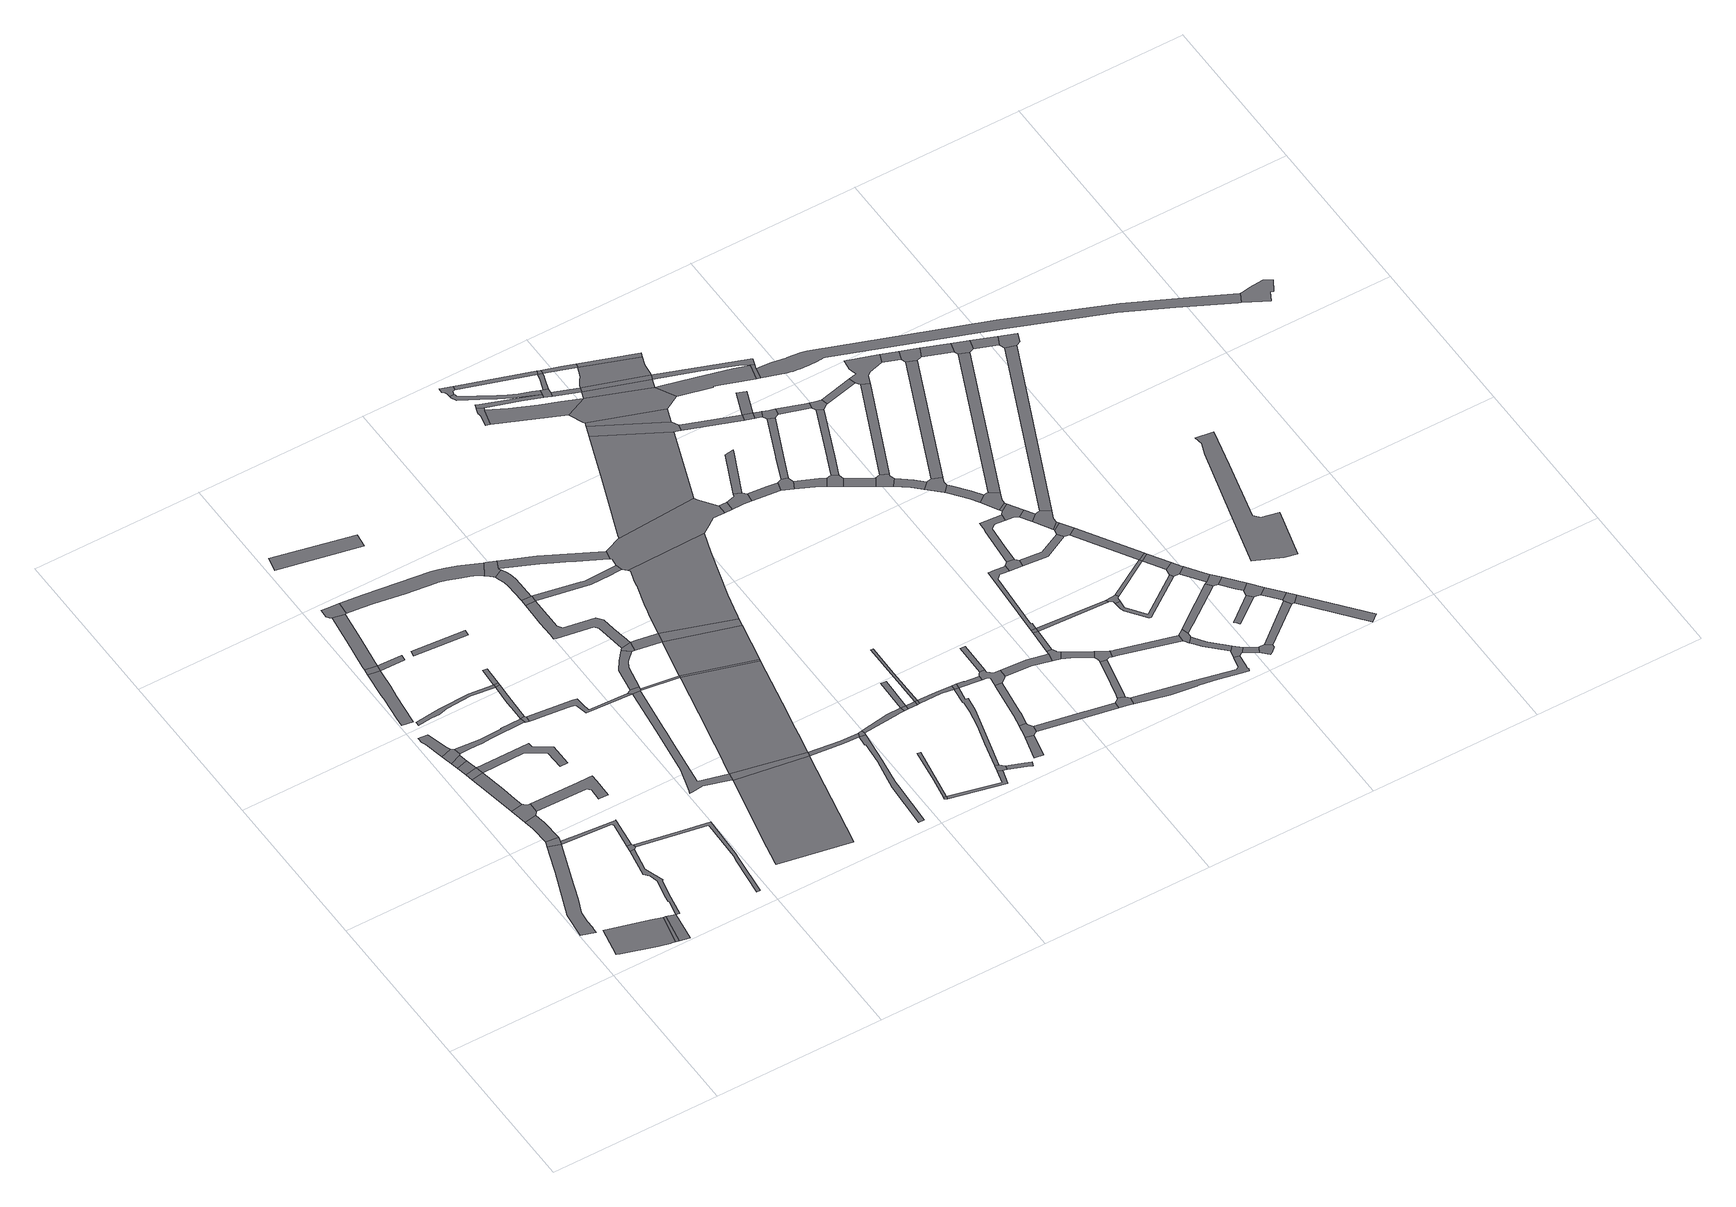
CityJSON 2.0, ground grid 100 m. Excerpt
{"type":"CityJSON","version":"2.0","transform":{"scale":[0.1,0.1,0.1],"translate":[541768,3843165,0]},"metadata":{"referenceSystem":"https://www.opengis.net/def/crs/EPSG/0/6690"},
"CityObjects":{
"road1":{"type":"Road","attributes":{"function":"3","RoadStructureAttribute.sectionType":"1"},"geometry":[{"type":"MultiSurface","lod":"1","boundaries":[[[0,1,2,3,4,5,6,7,8]]]}]},
"road2":{"type":"Road","attributes":{"RoadStructureAttribute.sectionType":"1"},"geometry":[{"type":"MultiSurface","lod":"1","boundaries":[[[9,10,11,12,13,14,15,16,17,18,19,20,21,22,23]]]}]},
"road3":{"type":"Road","geometry":[{"type":"MultiSurface","lod":"1","boundaries":[[[8,7,24,25]]]}]},
"road4":{"type":"Road","attributes":{"function":"3","RoadStructureAttribute.sectionType":"1"},"geometry":[{"type":"MultiSurface","lod":"1","boundaries":[[[26,25,24,27,28]]]}]},
"road5":{"type":"Road","geometry":[{"type":"MultiSurface","lod":"1","boundaries":[[[29,9,23,30,31,32,33]]]}]},
"road6":{"type":"Road","attributes":{"RoadStructureAttribute.sectionType":"1"},"geometry":[{"type":"MultiSurface","lod":"1","boundaries":[[[34,35,36,37,29,33]]]}]},
"road7":{"type":"Road","geometry":[{"type":"MultiSurface","lod":"1","boundaries":[[[38,39,40,41,42,36,35,43,44,45,46]]]}]},
"road8":{"type":"Road","attributes":{"RoadStructureAttribute.sectionType":"1"},"geometry":[{"type":"MultiSurface","lod":"1","boundaries":[[[47,48,49,50,51,52,53,42,41]]]}]},
"road9":{"type":"Road","geometry":[{"type":"MultiSurface","lod":"1","boundaries":[[[54,55,52,51]]]}]},
"road10":{"type":"Road","attributes":{"RoadStructureAttribute.sectionType":"1"},"geometry":[{"type":"MultiSurface","lod":"1","boundaries":[[[56,57,55,54]]]}]},
"road11":{"type":"Road","geometry":[{"type":"MultiSurface","lod":"1","boundaries":[[[58,59,57,56]]]}]},
"road12":{"type":"Road","geometry":[{"type":"MultiSurface","lod":"1","boundaries":[[[60,61,62,59,58,63,64]]]}]},
"road13":{"type":"Road","attributes":{"RoadStructureAttribute.sectionType":"1"},"geometry":[{"type":"MultiSurface","lod":"1","boundaries":[[[65,66,67,61,60,68,69]]]}]},
"road14":{"type":"Road","attributes":{"RoadStructureAttribute.sectionType":"1"},"geometry":[{"type":"MultiSurface","lod":"1","boundaries":[[[70,71,72,73,74,75,76,77,78,79,80,81,28,82]]]}]},
"road15":{"type":"Road","attributes":{"RoadStructureAttribute.sectionType":"1"},"geometry":[{"type":"MultiSurface","lod":"1","boundaries":[[[83,84,85,86,87,31,30,88,89,90,91,92]]]}]},
"road16":{"type":"Road","attributes":{"RoadStructureAttribute.sectionType":"1"},"geometry":[{"type":"MultiSurface","lod":"1","boundaries":[[[93,94,95,96,97,98,99,100,101,102,103]]]}]},
"road17":{"type":"Road","geometry":[{"type":"MultiSurface","lod":"1","boundaries":[[[91,75,74,104,105,92]]]}]},
"road18":{"type":"Road","attributes":{"RoadStructureAttribute.sectionType":"1"},"geometry":[{"type":"MultiSurface","lod":"1","boundaries":[[[106,107,108,109,110,111,112,113,114,46,45]]]}]},
"road19":{"type":"Road","geometry":[{"type":"MultiSurface","lod":"1","boundaries":[[[115,93,103,116]]]}]},
"road20":{"type":"Road","attributes":{"RoadStructureAttribute.sectionType":"1"},"geometry":[{"type":"MultiSurface","lod":"1","boundaries":[[[117,118,119,120,121,122,123,54,51]]]}]},
"road21":{"type":"Road","attributes":{"RoadStructureAttribute.sectionType":"1"},"geometry":[{"type":"MultiSurface","lod":"1","boundaries":[[[124,125,126,127,64,63,128,129,130,131,132,133]]]}]},
"road22":{"type":"Road","attributes":{"RoadStructureAttribute.sectionType":"1"},"geometry":[{"type":"MultiSurface","lod":"1","boundaries":[[[134,135,136,137,105,104,138,139,140,141,142,143]]]}]},
"road23":{"type":"Road","attributes":{"RoadStructureAttribute.sectionType":"1"},"geometry":[{"type":"MultiSurface","lod":"1","boundaries":[[[144,145,146,147,115,116,148,149]]]}]},
"road24":{"type":"Road","attributes":{"RoadStructureAttribute.sectionType":"1"},"geometry":[{"type":"MultiSurface","lod":"1","boundaries":[[[150,151,116,103]]]}]},
"road25":{"type":"Road","attributes":{"RoadStructureAttribute.sectionType":"1"},"geometry":[{"type":"MultiSurface","lod":"1","boundaries":[[[152,153,154,155,156,157,158,159,160,161,162]]]}]},
"road26":{"type":"Road","geometry":[{"type":"MultiSurface","lod":"1","boundaries":[[[163,164,165,166,167,144,149,168,169,170]]]}]},
"road27":{"type":"Road","geometry":[{"type":"MultiSurface","lod":"1","boundaries":[[[171,133,132,172,173,174,175]]]}]},
"road28":{"type":"Road","attributes":{"RoadStructureAttribute.sectionType":"1"},"geometry":[{"type":"MultiSurface","lod":"1","boundaries":[[[176,177,178,179,161,180,181,182,133,171]]]}]},
"road29":{"type":"Road","geometry":[{"type":"MultiSurface","lod":"1","boundaries":[[[162,161,179,183]]]}]},
"road30":{"type":"Road","geometry":[{"type":"MultiSurface","lod":"1","boundaries":[[[184,185,162,183]]]}]},
"road31":{"type":"Road","attributes":{"RoadStructureAttribute.sectionType":"1"},"geometry":[{"type":"MultiSurface","lod":"1","boundaries":[[[186,187,188,189]]]}]},
"road32":{"type":"Road","attributes":{"RoadStructureAttribute.sectionType":"1"},"geometry":[{"type":"MultiSurface","lod":"1","boundaries":[[[190,191,192,193]]]}]},
"road33":{"type":"Road","attributes":{"RoadStructureAttribute.sectionType":"1"},"geometry":[{"type":"MultiSurface","lod":"1","boundaries":[[[194,195,196,197,198,175,174,199,200,201,202,203,204,205,206]]]}]},
"road34":{"type":"Road","attributes":{"RoadStructureAttribute.sectionType":"1"},"geometry":[{"type":"MultiSurface","lod":"1","boundaries":[[[207,208,209,210,211,212,213,214,170,169,215,216,217,218,219,220,221,222,223,224,225,226]]]}]},
"road35":{"type":"Road","attributes":{"RoadStructureAttribute.sectionType":"1"},"geometry":[{"type":"MultiSurface","lod":"1","boundaries":[[[205,227,228,229,230,231,232,233,234,235,236,237,238,239,240,241,242,243]]]}]},
"road36":{"type":"Road","attributes":{"RoadStructureAttribute.sectionType":"1"},"geometry":[{"type":"MultiSurface","lod":"1","boundaries":[[[244,245,246,247,248,249,250,251]]]}]},
"road37":{"type":"Road","geometry":[{"type":"MultiSurface","lod":"1","boundaries":[[[252,253,206,205,243,254,255,256,257]]]}]},
"road38":{"type":"Road","geometry":[{"type":"MultiSurface","lod":"1","boundaries":[[[236,235,244,251,258]]]}]},
"road39":{"type":"Road","attributes":{"RoadStructureAttribute.sectionType":"1"},"geometry":[{"type":"MultiSurface","lod":"1","boundaries":[[[259,260,261,252,257,262,263,264]]]}]},
"road40":{"type":"Road","geometry":[{"type":"MultiSurface","lod":"1","boundaries":[[[265,266,267,268,269,270]]]}]},
"road41":{"type":"Road","attributes":{"RoadStructureAttribute.sectionType":"1"},"geometry":[{"type":"MultiSurface","lod":"1","boundaries":[[[256,255,271,272]]]}]},
"road42":{"type":"Road","attributes":{"RoadStructureAttribute.sectionType":"1"},"geometry":[{"type":"MultiSurface","lod":"1","boundaries":[[[273,274,275,276,277,278,279,280,266,265]]]}]},
"road43":{"type":"Road","geometry":[{"type":"MultiSurface","lod":"1","boundaries":[[[281,226,225,282,283,277,276,284,285]]]}]},
"road44":{"type":"Road","attributes":{"RoadStructureAttribute.sectionType":"1"},"geometry":[{"type":"MultiSurface","lod":"1","boundaries":[[[268,286,287,288,289,290,291,292,293,294,295,296,297,298,299,269]]]}]},
"road45":{"type":"Road","geometry":[{"type":"MultiSurface","lod":"1","boundaries":[[[293,292,259,264,300]]]}]},
"road46":{"type":"Road","attributes":{"RoadStructureAttribute.sectionType":"1"},"geometry":[{"type":"MultiSurface","lod":"1","boundaries":[[[271,301,302,303,304,305,306,307,236,258,308,309,310,311,312,313]]]}]},
"road47":{"type":"Road","attributes":{"RoadStructureAttribute.sectionType":"1"},"geometry":[{"type":"MultiSurface","lod":"1","boundaries":[[[314,315,293,300,316,317]]]}]},
"road48":{"type":"Road","attributes":{"RoadStructureAttribute.sectionType":"1"},"geometry":[{"type":"MultiSurface","lod":"1","boundaries":[[[318,319,320,321,322,270,269,323,324,325,326,327]]]}]},
"road49":{"type":"Road","attributes":{"RoadStructureAttribute.sectionType":"1"},"geometry":[{"type":"MultiSurface","lod":"1","boundaries":[[[328,258,251,329,330,331]]]}]},
"road50":{"type":"Road","attributes":{"RoadStructureAttribute.sectionType":"1"},"geometry":[{"type":"MultiSurface","lod":"1","boundaries":[[[330,332,333,334,335,336,337,338,339,340,341,342,343]]]}]},
"road51":{"type":"Road","geometry":[{"type":"MultiSurface","lod":"1","boundaries":[[[272,271,313,344]]]}]},
"road52":{"type":"Road","attributes":{"RoadStructureAttribute.sectionType":"1"},"geometry":[{"type":"MultiSurface","lod":"1","boundaries":[[[345,346,285,284,347,348,349,350,351,352,353,354]]]}]},
"road53":{"type":"Road","attributes":{"RoadStructureAttribute.sectionType":"1"},"geometry":[{"type":"MultiSurface","lod":"1","boundaries":[[[316,272,344,355]]]}]},
"road54":{"type":"Road","geometry":[{"type":"MultiSurface","lod":"1","boundaries":[[[356,357,358,359]]]}]},
"road55":{"type":"Road","geometry":[{"type":"MultiSurface","lod":"1","boundaries":[[[360,331,330,343,361]]]}]},
"road56":{"type":"Road","geometry":[{"type":"MultiSurface","lod":"1","boundaries":[[[317,316,355,362]]]}]},
"road57":{"type":"Road","attributes":{"RoadStructureAttribute.sectionType":"1"},"geometry":[{"type":"MultiSurface","lod":"1","boundaries":[[[363,364,365,366,367,368,356,359]]]}]},
"road58":{"type":"Road","attributes":{"RoadStructureAttribute.sectionType":"1"},"geometry":[{"type":"MultiSurface","lod":"1","boundaries":[[[369,370,359,358,371,372]]]}]},
"road59":{"type":"Road","attributes":{"RoadStructureAttribute.sectionType":"1"},"geometry":[{"type":"MultiSurface","lod":"1","boundaries":[[[373,360,361,374,375,376,377]]]}]},
"road60":{"type":"Road","geometry":[{"type":"MultiSurface","lod":"1","boundaries":[[[378,379,380,381,382,383,384,385,386,387,388,389,390,391,392,393,394,317,362]]]}]},
"road61":{"type":"Road","geometry":[{"type":"MultiSurface","lod":"1","boundaries":[[[377,376,395,396]]]}]},
"road62":{"type":"Road","geometry":[{"type":"MultiSurface","lod":"1","boundaries":[[[397,398,399,369,372,400,401,402]]]}]},
"road63":{"type":"Road","geometry":[{"type":"MultiSurface","lod":"1","boundaries":[[[403,404,405,406,377,396]]]}]},
"road64":{"type":"Road","attributes":{"RoadStructureAttribute.sectionType":"1"},"geometry":[{"type":"MultiSurface","lod":"1","boundaries":[[[407,396,395,408,409]]]}]},
"road65":{"type":"Road","geometry":[{"type":"MultiSurface","lod":"1","boundaries":[[[409,408,410,411]]]}]},
"road66":{"type":"Road","attributes":{"RoadStructureAttribute.sectionType":"1"},"geometry":[{"type":"MultiSurface","lod":"1","boundaries":[[[412,401,400,413,414,415]]]}]},
"road67":{"type":"Road","geometry":[{"type":"MultiSurface","lod":"1","boundaries":[[[416,417,418,419,420,354,353,421,327,326,383,382,422,423,424,425]]]}]},
"road68":{"type":"Road","geometry":[{"type":"MultiSurface","lod":"1","boundaries":[[[426,427,428,429,430,431,432,433,434]]]}]},
"road69":{"type":"Road","geometry":[{"type":"MultiSurface","lod":"1","boundaries":[[[435,436,437,438,439,440,441,442,443]]]}]},
"road70":{"type":"Road","attributes":{"RoadStructureAttribute.sectionType":"1"},"geometry":[{"type":"MultiSurface","lod":"1","boundaries":[[[444,445,446,447,409,411]]]}]},
"road71":{"type":"Road","attributes":{"RoadStructureAttribute.sectionType":"1"},"geometry":[{"type":"MultiSurface","lod":"1","boundaries":[[[448,449,450,451,452,453,397,402,454,455,456,457,458]]]}]},
"road72":{"type":"Road","attributes":{"RoadStructureAttribute.sectionType":"1"},"geometry":[{"type":"MultiSurface","lod":"1","boundaries":[[[459,411,410,460,448,461]]]}]},
"road73":{"type":"Road","attributes":{"RoadStructureAttribute.sectionType":"1"},"geometry":[{"type":"MultiSurface","lod":"1","boundaries":[[[462,463,464,465]]]}]},
"road74":{"type":"Road","attributes":{"RoadStructureAttribute.sectionType":"1"},"geometry":[{"type":"MultiSurface","lod":"1","boundaries":[[[466,467,468,469,470,471,440,439,472,473,474,475,476,477,478]]]}]},
"road75":{"type":"Road","geometry":[{"type":"MultiSurface","lod":"1","boundaries":[[[461,448,458,479]]]}]},
"road76":{"type":"Road","attributes":{"RoadStructureAttribute.sectionType":"1"},"geometry":[{"type":"MultiSurface","lod":"1","boundaries":[[[480,481,482,483,426,434,484,485,477]]]}]},
"road77":{"type":"Road","geometry":[{"type":"MultiSurface","lod":"1","boundaries":[[[486,487,488,462,465,489,490,491,492,493,494]]]}]},
"road78":{"type":"Road","attributes":{"function":"3","RoadStructureAttribute.sectionType":"1"},"geometry":[{"type":"MultiSurface","lod":"1","boundaries":[[[495,496,497,498,433,432,499,500,501]]]}]},
"road79":{"type":"Road","geometry":[{"type":"MultiSurface","lod":"1","boundaries":[[[502,503,504,505,506,418,417,507]]]}]},
"road80":{"type":"Road","attributes":{"RoadStructureAttribute.sectionType":"1"},"geometry":[{"type":"MultiSurface","lod":"1","boundaries":[[[443,442,508,509]]]}]},
"road81":{"type":"Road","attributes":{"RoadStructureAttribute.sectionType":"1"},"geometry":[{"type":"MultiSurface","lod":"1","boundaries":[[[510,511,479,458,512,513]]]}]},
"road82":{"type":"Road","attributes":{"RoadStructureAttribute.sectionType":"1"},"geometry":[{"type":"MultiSurface","lod":"1","boundaries":[[[514,515,516,517,486,494,518,519,520,521]]]}]},
"road83":{"type":"Road","geometry":[{"type":"MultiSurface","lod":"1","boundaries":[[[478,477,485,522,523,524,525,526,527]]]}]},
"road84":{"type":"Road","attributes":{"RoadStructureAttribute.sectionType":"1"},"geometry":[{"type":"MultiSurface","lod":"1","boundaries":[[[425,424,528,529]]]}]},
"road85":{"type":"Road","geometry":[{"type":"MultiSurface","lod":"1","boundaries":[[[530,531,532,513,512,533,534,535,514,521,536,537,538,539,540,541,542,543]]]}]},
"road86":{"type":"Road","geometry":[{"type":"MultiSurface","lod":"1","boundaries":[[[544,545,546,530,543]]]}]},
"road87":{"type":"Road","attributes":{"RoadStructureAttribute.sectionType":"1"},"geometry":[{"type":"MultiSurface","lod":"1","boundaries":[[[508,547,548,549,527,526,550,551,552]]]}]},
"road88":{"type":"Road","attributes":{"RoadStructureAttribute.sectionType":"1"},"geometry":[{"type":"MultiSurface","lod":"1","boundaries":[[[523,522,553,554]]]}]},
"road89":{"type":"Road","attributes":{"RoadStructureAttribute.sectionType":"1"},"geometry":[{"type":"MultiSurface","lod":"1","boundaries":[[[555,556,557,491,490,558,559,560,561]]]}]},
"road90":{"type":"Road","geometry":[{"type":"MultiSurface","lod":"1","boundaries":[[[562,563,529,528,564,565,566,567,568,569]]]}]},
"road91":{"type":"Road","geometry":[{"type":"MultiSurface","lod":"1","boundaries":[[[509,508,552,570]]]}]},
"road92":{"type":"Road","geometry":[{"type":"MultiSurface","lod":"1","boundaries":[[[571,502,507,572,573,574,575,576]]]}]},
"road93":{"type":"Road","attributes":{"RoadStructureAttribute.sectionType":"1"},"geometry":[{"type":"MultiSurface","lod":"1","boundaries":[[[577,571,576,578,579]]]}]},
"road94":{"type":"Road","attributes":{"RoadStructureAttribute.sectionType":"1"},"geometry":[{"type":"MultiSurface","lod":"1","boundaries":[[[580,570,552,581,582,583]]]}]},
"road95":{"type":"Road","attributes":{"RoadStructureAttribute.sectionType":"1"},"geometry":[{"type":"MultiSurface","lod":"1","boundaries":[[[584,539,538,585,586,587]]]}]},
"road96":{"type":"Road","geometry":[{"type":"MultiSurface","lod":"1","boundaries":[[[501,500,588,589,577,579,590,591,592,593]]]}]},
"road97":{"type":"Road","attributes":{"RoadStructureAttribute.sectionType":"1"},"geometry":[{"type":"MultiSurface","lod":"1","boundaries":[[[594,595,596,597,562,569]]]}]},
"road98":{"type":"Road","attributes":{"RoadStructureAttribute.sectionType":"1"},"geometry":[{"type":"MultiSurface","lod":"1","boundaries":[[[598,568,567,599,600]]]}]},
"road99":{"type":"Road","attributes":{"function":"3","RoadStructureAttribute.sectionType":"7"},"geometry":[{"type":"MultiSurface","lod":"1","boundaries":[[[553,601,501,593,602,603]]]}]},
"road100":{"type":"Road","geometry":[{"type":"MultiSurface","lod":"1","boundaries":[[[554,553,603,604]]]}]},
"road101":{"type":"Road","geometry":[{"type":"MultiSurface","lod":"1","boundaries":[[[605,606,561,560,607,608,609,610]]]}]},
"road102":{"type":"Road","geometry":[{"type":"MultiSurface","lod":"1","boundaries":[[[611,612,613,600,599,614,615,616,617]]]}]},
"road103":{"type":"Road","attributes":{"RoadStructureAttribute.sectionType":"7"},"geometry":[{"type":"MultiSurface","lod":"1","boundaries":[[[582,618,619,620,621,554,604,622,623,624,625,626]]]}]},
"road104":{"type":"Road","geometry":[{"type":"MultiSurface","lod":"1","boundaries":[[[627,628,587,586,629,630,631,632,633]]]}]},
"road105":{"type":"Road","attributes":{"RoadStructureAttribute.sectionType":"1"},"geometry":[{"type":"MultiSurface","lod":"1","boundaries":[[[634,627,633,635]]]}]},
"road106":{"type":"Road","geometry":[{"type":"MultiSurface","lod":"1","boundaries":[[[583,582,626,636]]]}]},
"road107":{"type":"Road","geometry":[{"type":"MultiSurface","lod":"1","boundaries":[[[637,634,635,638]]]}]},
"road108":{"type":"Road","attributes":{"RoadStructureAttribute.sectionType":"1"},"geometry":[{"type":"MultiSurface","lod":"1","boundaries":[[[639,640,641,605,610,642,643,644,645]]]}]},
"road109":{"type":"Road","attributes":{"RoadStructureAttribute.sectionType":"1"},"geometry":[{"type":"MultiSurface","lod":"1","boundaries":[[[646,647,574,573,648,649,650]]]}]},
"road110":{"type":"Road","attributes":{"RoadStructureAttribute.sectionType":"1"},"geometry":[{"type":"MultiSurface","lod":"1","boundaries":[[[651,652,653,630,629,654,655,656,657]]]}]},
"road111":{"type":"Road","attributes":{"RoadStructureAttribute.sectionType":"1"},"geometry":[{"type":"MultiSurface","lod":"1","boundaries":[[[658,615,614,659,660,661]]]}]},
"road112":{"type":"Road","attributes":{"RoadStructureAttribute.sectionType":"1"},"geometry":[{"type":"MultiSurface","lod":"1","boundaries":[[[662,663,664,611,617,665,666]]]}]},
"road113":{"type":"Road","geometry":[{"type":"MultiSurface","lod":"1","boundaries":[[[667,668,669,657,656,670,671,672,639,645,673,674,675]]]}]},
"road114":{"type":"Road","geometry":[{"type":"MultiSurface","lod":"1","boundaries":[[[676,677,661,660,678,679,680,681,682]]]}]},
"road115":{"type":"Road","attributes":{"RoadStructureAttribute.sectionType":"1"},"geometry":[{"type":"MultiSurface","lod":"1","boundaries":[[[683,684,685,686,687,637,638,688,689,690,691,692,693,694,695,696]]]}]},
"road116":{"type":"Road","geometry":[{"type":"MultiSurface","lod":"1","boundaries":[[[650,649,697,698,699]]]}]},
"road117":{"type":"Road","attributes":{"RoadStructureAttribute.sectionType":"1"},"geometry":[{"type":"MultiSurface","lod":"1","boundaries":[[[679,678,700,701]]]}]},
"road118":{"type":"Road","attributes":{"function":"3","RoadStructureAttribute.sectionType":"1"},"geometry":[{"type":"MultiSurface","lod":"1","boundaries":[[[702,703,704,705,593,592,706,707,708,709,710,711]]]}]},
"road119":{"type":"Road","attributes":{"RoadStructureAttribute.sectionType":"1"},"geometry":[{"type":"MultiSurface","lod":"1","boundaries":[[[712,699,698,713,714,715]]]}]},
"road120":{"type":"Road","attributes":{"RoadStructureAttribute.sectionType":"1"},"geometry":[{"type":"MultiSurface","lod":"1","boundaries":[[[638,635,716,717]]]}]},
"road121":{"type":"Road","geometry":[{"type":"MultiSurface","lod":"1","boundaries":[[[718,719,650,699]]]}]},
"road122":{"type":"Road","attributes":{"RoadStructureAttribute.sectionType":"1"},"geometry":[{"type":"MultiSurface","lod":"1","boundaries":[[[720,721,722,723,609,608,724,725,726,727,728,729,730,731,732,733,734]]]}]},
"road123":{"type":"Road","geometry":[{"type":"MultiSurface","lod":"1","boundaries":[[[735,715,714,736,662,666,737,738,739]]]}]},
"road124":{"type":"Road","attributes":{"RoadStructureAttribute.sectionType":"1"},"geometry":[{"type":"MultiSurface","lod":"1","boundaries":[[[740,741,742,604,603,743,744,745,746]]]}]},
"road125":{"type":"Road","geometry":[{"type":"MultiSurface","lod":"1","boundaries":[[[747,696,695,748,749,750,751]]]}]},
"road126":{"type":"Road","geometry":[{"type":"MultiSurface","lod":"1","boundaries":[[[752,701,700,753,754,755,756,757,758]]]}]},
"road127":{"type":"Road","attributes":{"RoadStructureAttribute.sectionType":"1"},"geometry":[{"type":"MultiSurface","lod":"1","boundaries":[[[759,760,761,675,674,762,763,764]]]}]},
"road128":{"type":"Road","attributes":{"RoadStructureAttribute.sectionType":"1"},"geometry":[{"type":"MultiSurface","lod":"1","boundaries":[[[765,766,767,676,682,768,769]]]}]},
"road129":{"type":"Road","attributes":{"RoadStructureAttribute.sectionType":"1"},"geometry":[{"type":"MultiSurface","lod":"1","boundaries":[[[770,756,755,771,772,773]]]}]},
"road130":{"type":"Road","attributes":{"RoadStructureAttribute.sectionType":"1"},"geometry":[{"type":"MultiSurface","lod":"1","boundaries":[[[774,739,738,775,776,777]]]}]},
"road131":{"type":"Road","attributes":{"RoadStructureAttribute.sectionType":"1"},"geometry":[{"type":"MultiSurface","lod":"1","boundaries":[[[778,779,780,781,782,747,751,783,784,785,786,787,788]]]}]},
"road132":{"type":"Road","geometry":[{"type":"MultiSurface","lod":"1","boundaries":[[[745,711,710,789,790,746]]]}]},
"road133":{"type":"Road","geometry":[{"type":"MultiSurface","lod":"1","boundaries":[[[791,773,772,792,793,794,795]]]}]},
"road134":{"type":"Road","geometry":[{"type":"MultiSurface","lod":"1","boundaries":[[[796,797,717,716,798,799,800,801,802]]]}]},
"road135":{"type":"Road","attributes":{"RoadStructureAttribute.sectionType":"1"},"geometry":[{"type":"MultiSurface","lod":"1","boundaries":[[[803,804,750,749,805,806]]]}]},
"road136":{"type":"Road","geometry":[{"type":"MultiSurface","lod":"1","boundaries":[[[807,777,776,765,769,808,809,810]]]}]},
"road137":{"type":"Road","geometry":[{"type":"MultiSurface","lod":"1","boundaries":[[[811,764,763,812,813,814,815]]]}]},
"road138":{"type":"Road","attributes":{"RoadStructureAttribute.sectionType":"1"},"geometry":[{"type":"MultiSurface","lod":"1","boundaries":[[[816,817,793,792,818,819,820,821]]]}]},
"road139":{"type":"Road","attributes":{"RoadStructureAttribute.sectionType":"1"},"geometry":[{"type":"MultiSurface","lod":"1","boundaries":[[[822,823,814,813,824,825,826,827]]]}]},
"road140":{"type":"Road","attributes":{"RoadStructureAttribute.sectionType":"1"},"geometry":[{"type":"MultiSurface","lod":"1","boundaries":[[[828,752,758,829]]]}]},
"road141":{"type":"Road","geometry":[{"type":"MultiSurface","lod":"1","boundaries":[[[821,820,830,831,832,833,834]]]}]},
"road142":{"type":"Road","attributes":{"RoadStructureAttribute.sectionType":"1"},"geometry":[{"type":"MultiSurface","lod":"1","boundaries":[[[831,830,835,836]]]}]},
"road143":{"type":"Road","geometry":[{"type":"MultiSurface","lod":"1","boundaries":[[[836,835,788,787,837,838,839]]]}]},
"road144":{"type":"Road","attributes":{"RoadStructureAttribute.sectionType":"1"},"geometry":[{"type":"MultiSurface","lod":"1","boundaries":[[[840,841,842,800,799,843,844,845,846,847]]]}]},
"road145":{"type":"Road","geometry":[{"type":"MultiSurface","lod":"1","boundaries":[[[827,826,734,733,848,849,850,851]]]}]},
"road146":{"type":"Road","attributes":{"RoadStructureAttribute.sectionType":"1"},"geometry":[{"type":"MultiSurface","lod":"1","boundaries":[[[839,838,852,853]]]}]},
"road147":{"type":"Road","attributes":{"RoadStructureAttribute.sectionType":"1"},"geometry":[{"type":"MultiSurface","lod":"1","boundaries":[[[854,796,802,855]]]}]},
"road148":{"type":"Road","attributes":{"RoadStructureAttribute.sectionType":"1"},"geometry":[{"type":"MultiSurface","lod":"1","boundaries":[[[856,810,809,857]]]}]},
"road149":{"type":"Road","geometry":[{"type":"MultiSurface","lod":"1","boundaries":[[[858,853,852,859,860,861,862]]]}]},
"road150":{"type":"Road","attributes":{"RoadStructureAttribute.sectionType":"1"},"geometry":[{"type":"MultiSurface","lod":"1","boundaries":[[[860,859,863,864]]]}]},
"road151":{"type":"Road","attributes":{"RoadStructureAttribute.sectionType":"1"},"geometry":[{"type":"MultiSurface","lod":"1","boundaries":[[[851,850,865,866]]]}]},
"road152":{"type":"Road","geometry":[{"type":"MultiSurface","lod":"1","boundaries":[[[867,864,863,803,806,868,869]]]}]},
"road153":{"type":"Road","attributes":{"RoadStructureAttribute.sectionType":"1"},"geometry":[{"type":"MultiSurface","lod":"1","boundaries":[[[870,871,811,815,872,873,874,875]]]}]},
"road154":{"type":"Road","geometry":[{"type":"MultiSurface","lod":"1","boundaries":[[[876,866,865,877,878,879,880,881]]]}]},
"road155":{"type":"Road","attributes":{"RoadStructureAttribute.sectionType":"1"},"geometry":[{"type":"MultiSurface","lod":"1","boundaries":[[[869,868,882,854,883]]]}]},
"road156":{"type":"Road","attributes":{"RoadStructureAttribute.sectionType":"1"},"geometry":[{"type":"MultiSurface","lod":"1","boundaries":[[[884,791,795,885]]]}]},
"road157":{"type":"Road","geometry":[{"type":"MultiSurface","lod":"1","boundaries":[[[883,854,855,886]]]}]},
"road158":{"type":"Road","attributes":{"RoadStructureAttribute.sectionType":"1"},"geometry":[{"type":"MultiSurface","lod":"1","boundaries":[[[886,855,887,888,889]]]}]},
"road159":{"type":"Road","geometry":[{"type":"MultiSurface","lod":"1","boundaries":[[[890,889,888,840,847,891,892]]]}]},
"road160":{"type":"Road","geometry":[{"type":"MultiSurface","lod":"1","boundaries":[[[893,894,895,896,897,898,856,857,828,829,899,900,901,902]]]}]},
"road161":{"type":"Road","geometry":[{"type":"MultiSurface","lod":"1","boundaries":[[[903,904,905,906,907,908,909]]]}]},
"road162":{"type":"Road","attributes":{"RoadStructureAttribute.sectionType":"1"},"geometry":[{"type":"MultiSurface","lod":"1","boundaries":[[[910,892,891,911,912]]]}]},
"road163":{"type":"Road","attributes":{"RoadStructureAttribute.sectionType":"1"},"geometry":[{"type":"MultiSurface","lod":"1","boundaries":[[[913,881,880,914]]]}]},
"road164":{"type":"Road","geometry":[{"type":"MultiSurface","lod":"1","boundaries":[[[912,911,870,875,915,916]]]}]},
"road165":{"type":"Road","attributes":{"RoadStructureAttribute.sectionType":"1"},"geometry":[{"type":"MultiSurface","lod":"1","boundaries":[[[917,834,833,918]]]}]},
"road166":{"type":"Road","attributes":{"RoadStructureAttribute.sectionType":"1"},"geometry":[{"type":"MultiSurface","lod":"1","boundaries":[[[916,915,919,920,921]]]}]},
"road167":{"type":"Road","attributes":{"RoadStructureAttribute.sectionType":"1"},"geometry":[{"type":"MultiSurface","lod":"1","boundaries":[[[902,901,922,923]]]}]},
"road168":{"type":"Road","geometry":[{"type":"MultiSurface","lod":"1","boundaries":[[[921,920,924,903,909,925,926,927]]]}]},
"road169":{"type":"Road","attributes":{"RoadStructureAttribute.sectionType":"1"},"geometry":[{"type":"MultiSurface","lod":"1","boundaries":[[[927,926,928,929,930]]]}]},
"road170":{"type":"Road","geometry":[{"type":"MultiSurface","lod":"1","boundaries":[[[930,929,913,914,931,932]]]}]},
"road171":{"type":"Road","geometry":[{"type":"MultiSurface","lod":"1","boundaries":[[[923,922,884,885,933,934]]]}]},
"road172":{"type":"Road","attributes":{"RoadStructureAttribute.sectionType":"1"},"geometry":[{"type":"MultiSurface","lod":"1","boundaries":[[[935,858,862,936]]]}]},
"road173":{"type":"Road","attributes":{"RoadStructureAttribute.sectionType":"1"},"geometry":[{"type":"MultiSurface","lod":"1","boundaries":[[[932,931,937,938,939]]]}]},
"road174":{"type":"Road","attributes":{"RoadStructureAttribute.sectionType":"1"},"geometry":[{"type":"MultiSurface","lod":"1","boundaries":[[[934,933,940,941]]]}]},
"road175":{"type":"Road","geometry":[{"type":"MultiSurface","lod":"1","boundaries":[[[942,941,940,917,918,943,944]]]}]},
"road176":{"type":"Road","attributes":{"RoadStructureAttribute.sectionType":"1"},"geometry":[{"type":"MultiSurface","lod":"1","boundaries":[[[944,943,945,946]]]}]},
"road177":{"type":"Road","geometry":[{"type":"MultiSurface","lod":"1","boundaries":[[[947,948,949,950,951,952,953,954,955,956,957,958,959]]]}]},
"road178":{"type":"Road","attributes":{"function":"3","RoadStructureAttribute.sectionType":"1"},"geometry":[{"type":"MultiSurface","lod":"1","boundaries":[[[960,961,962,963,964,965,966,967,968,969,970,971,972,973,790,789,974,975,976,977,978,979,980,981,982,983,984,985,986,987,988,989,990,991,992,993,994]]]}]},
"road179":{"type":"Road","geometry":[{"type":"MultiSurface","lod":"1","boundaries":[[[946,945,935,936,995,996,997,998,999]]]}]},
"road180":{"type":"Road","geometry":[{"type":"MultiSurface","lod":"1","boundaries":[[[1000,1001,1002,994,993,1003,1004,1005,1006,1007]]]}]}
},
"vertices":[
[368,227,0],[125,294,0],[92,116,0],[111,110,0],[303,49,0],[370,34,0],[385,30,0],[394,28,0],[435,208,0],
[193,943,0],[146,805,0],[135,775,0],[25,483,0],[7,336,0],[6,329,0],[87,304,0],[87,327,0],[88,341,0],[88,391,0],[97,462,0],[130,547,0],[161,632,0],[180,687,0],[263,920,0],
[416,23,0],[449,204,0],
[491,193,0],[475,11,0],[500,191,0],
[204,977,0],[266,920,0],[271,940,0],[274,949,0],[280,969,0],
[273,1097,0],[261,1162,0],[188,1149,0],[199,1088,0],
[267,1244,0],[253,1255,0],[246,1260,0],[242,1263,0],[170,1250,0],[263,1165,0],[271,1175,0],[279,1185,0],[280,1244,0],
[242,1266,0],[231,1321,0],[217,1403,0],[195,1524,0],[188,1558,0],[117,1545,0],[135,1442,0],
[179,1605,0],[109,1593,0],
[164,1676,0],[98,1655,0],
[154,1726,0],[88,1698,0],
[137,1785,0],[73,1765,0],[79,1737,0],[160,1736,0],[153,1778,0],
[35,1940,0],[37,1909,0],[47,1883,0],[127,1810,0],[92,1935,0],
[547,332,0],[568,430,0],[575,429,0],[536,544,0],[562,690,0],[537,687,0],[508,518,0],[532,488,0],[545,441,0],[523,331,0],[515,287,0],[520,286,0],[522,186,0],
[592,908,0],[592,913,0],[590,913,0],[361,932,0],[330,936,0],[361,913,0],[558,897,0],[565,886,0],[543,730,0],[568,727,0],
[55,2456,0],[38,2307,0],[36,2282,0],[35,2273,0],[18,2117,0],[12,2062,0],[78,2052,0],[100,2253,0],[110,2324,0],[123,2433,0],[125,2445,0],
[577,699,0],[575,717,0],
[583,1178,0],[599,1158,0],[598,1086,0],[625,1085,0],[653,1085,0],[655,1196,0],[655,1239,0],[632,1240,0],[570,1241,0],
[59,2494,0],[130,2482,0],
[445,1563,0],[548,1494,0],[549,1384,0],[597,1384,0],[595,1519,0],[500,1581,0],[500,1606,0],
[434,1774,0],[433,1768,0],[353,1767,0],[304,1764,0],[215,1736,0],[261,1736,0],[297,1736,0],[353,1739,0],[562,1746,0],[556,1776,0],
[984,336,0],[991,391,0],[999,641,0],[825,672,0],[973,627,0],[978,619,0],[970,376,0],[964,336,0],[937,102,0],[957,99,0],
[111,2890,0],[95,2758,0],[90,2713,0],[62,2523,0],[159,2689,0],[182,2874,0],
[272,2441,0],[275,2478,0],
[425,2066,0],[243,2057,0],[217,2056,0],[89,2041,0],[88,2016,0],[164,2024,0],[221,2025,0],[275,2040,0],[424,2048,0],[565,2031,0],[566,2049,0],
[126,2963,0],[93,2965,0],[91,2913,0],[103,2898,0],[107,2894,0],[186,2876,0],[189,2878,0],[197,2957,0],
[581,1780,0],[563,1741,0],[574,1739,0],[584,1737,0],[589,1771,0],
[583,1821,0],[586,1911,0],[588,1949,0],[592,2033,0],[565,2025,0],[557,1906,0],[558,1841,0],
[592,2048,0],
[596,2161,0],[572,2164,0],
[327,2442,0],[641,2417,0],[646,2452,0],[330,2474,0],
[521,3228,0],[531,3313,0],[57,3417,0],[39,3329,0],
[886,1642,0],[881,1688,0],[877,1727,0],[876,1737,0],[856,1740,0],[611,1733,0],[656,1728,0],[805,1711,0],[842,1707,0],[848,1702,0],[864,1631,0],[1138,1613,0],[1118,1629,0],
[870,2846,0],[851,2855,0],[798,2873,0],[759,2883,0],[718,2892,0],[627,2905,0],[341,2943,0],[291,2948,0],[285,2867,0],[342,2861,0],[521,2833,0],[698,2811,0],[704,2810,0],[751,2799,0],[828,2772,0],[868,2757,0],[906,2740,0],[918,2732,0],[933,2722,0],[980,2800,0],
[1137,1606,0],[1102,1337,0],[1063,1032,0],[1020,884,0],[1014,866,0],[1032,868,0],[1099,875,0],[1249,829,0],[1251,828,0],[1260,874,0],[1091,919,0],[1107,1045,0],[1131,1232,0],[1140,1290,0],[1145,1337,0],[1168,1508,0],[1183,1611,0],
[1251,825,0],[1149,338,0],[1127,220,0],[1124,208,0],[1547,128,0],[1590,342,0],[1676,761,0],[1677,761,0],
[1142,1645,0],[1134,1639,0],[1185,1611,0],[1186,1611,0],[1189,1624,0],[1192,1637,0],
[1681,784,0],
[1251,1903,0],[1202,1845,0],[1165,1792,0],[1220,1783,0],[1240,1818,0],[1292,1869,0],
[1060,2472,0],[1003,2471,0],[1003,2458,0],[1004,2433,0],[1062,2433,0],[1065,2472,0],
[1407,1582,0],[1408,1593,0],
[1057,2616,0],[1051,2656,0],[1044,2679,0],[1028,2708,0],[976,2680,0],[986,2655,0],[994,2628,0],[1000,2596,0],
[988,2797,0],[956,2703,0],[962,2696,0],[1019,2724,0],[1041,2775,0],
[1000,2286,0],[999,2192,0],[999,2156,0],[1014,2153,0],[1219,2115,0],[1235,2093,0],[1261,1916,0],[1319,1926,0],[1315,1953,0],[1298,2055,0],[1287,2131,0],[1261,2166,0],[1081,2197,0],[1061,2226,0],
[1309,1866,0],
[1404,1568,0],[1353,1319,0],[1350,1304,0],[1305,1089,0],[1279,965,0],[1279,962,0],[1264,891,0],[1683,792,0],[1701,881,0],[1702,887,0],[1717,961,0],[1740,1073,0],[1818,1458,0],
[1423,1909,0],[1360,1920,0],[1461,1840,0],[1474,1901,0],
[1533,2420,0],[1483,2418,0],[1354,2414,0],[1330,2419,0],[1150,2455,0],[1365,2375,0],[1484,2378,0],[1524,2379,0],[1556,2380,0],[1547,2420,0],
[1869,764,0],[1871,740,0],[1964,735,0],[1972,761,0],
[1958,674,0],[1964,675,0],[1952,541,0],[1929,407,0],[1917,345,0],[1902,65,0],[1936,66,0],[1953,346,0],[1955,378,0],[1974,515,0],[1977,534,0],[2000,731,0],
[1820,1469,0],
[1237,2692,0],[1105,2748,0],[1027,2721,0],[1218,2639,0],[1283,2607,0],[1340,2578,0],[1388,2554,0],[1417,2540,0],[1542,2475,0],[1556,2530,0],
[1871,1717,0],
[2104,144,0],[2103,135,0],[2116,124,0],[2119,143,0],
[1998,765,0],[2002,743,0],
[1881,1765,0],
[2118,143,0],[2173,473,0],[2164,475,0],[2155,478,0],[2155,477,0],[2127,275,0],
[2437,155,0],[2416,72,0],[2435,51,0],[2463,143,0],
[2169,792,0],[2221,762,0],[2221,765,0],[2256,765,0],[2252,792,0],
[1887,1793,0],[1889,1799,0],[1922,1939,0],[2008,2239,0],[2050,2367,0],[1580,2355,0],[1586,2348,0],[1588,2346,0],[1572,2289,0],[1561,2249,0],[1561,2247,0],[1525,2114,0],[1522,2104,0],[1516,2078,0],[1513,2069,0],[1511,2060,0],[1507,2042,0],
[2282,765,0],[2282,792,0],
[2447,194,0],[2441,170,0],[2440,164,0],[2485,135,0],[2492,162,0],[2467,187,0],
[2288,989,0],[2273,991,0],[2258,994,0],[2258,992,0],
[2329,792,0],[2337,766,0],[2337,792,0],
[2352,766,0],[2352,791,0],
[2587,126,0],[2585,97,0],[2613,86,0],[2623,112,0],
[2146,2584,0],[2133,2602,0],[1660,2572,0],[1658,2571,0],[1571,2536,0],[1553,2469,0],[2097,2400,0],[2146,2434,0],[2216,2433,0],[2216,2488,0],
[1524,3733,0],[1514,3704,0],[1511,3695,0],[1513,3685,0],[1515,3679,0],[1501,3608,0],[1525,3599,0],[1553,3701,0],[1559,3715,0],
[1436,3950,0],[1434,3925,0],[1446,3912,0],[1451,3900,0],[1452,3877,0],[1479,3880,0],[1486,3900,0],[1499,3903,0],[1506,3928,0],
[2352,1017,0],[2353,1217,0],[2346,1217,0],[2339,1217,0],
[2555,756,0],[2543,653,0],[2549,652,0],[2542,583,0],[2520,479,0],[2486,351,0],[2510,351,0],[2570,576,0],[2582,664,0],[2567,666,0],[2581,752,0],
[2485,787,0],[2483,766,0],[2557,783,0],
[2685,275,0],[2649,130,0],[2700,119,0],[2730,263,0],
[1831,3679,0],[1763,3703,0],[1711,3727,0],[1663,3754,0],[1484,3860,0],[1482,3873,0],[1454,3865,0],[1470,3835,0],[1573,3779,0],[1651,3734,0],[1726,3695,0],[1864,3636,0],[1871,3665,0],
[2583,781,0],
[1721,3690,0],[1539,3755,0],[1532,3757,0],[1528,3746,0],[1748,3653,0],[1858,3612,0],
[2702,360,0],[2701,353,0],[2692,301,0],[2755,279,0],[2756,280,0],[2759,318,0],[2742,348,0],[2742,352,0],[2742,354,0],
[1920,3540,0],[1813,3582,0],[1666,3646,0],[1554,3701,0],[1884,3450,0],[1902,3442,0],[2030,3497,0],
[1911,3259,0],[1845,3077,0],[1816,2998,0],[1765,2858,0],[1664,2584,0],[2297,3052,0],
[1920,3767,0],[1927,3789,0],
[2626,774,0],[2626,778,0],[2711,734,0],[2712,762,0],
[2749,666,0],[2748,663,0],[2718,438,0],[2709,395,0],[2756,432,0],[2759,449,0],[2787,658,0],[2787,661,0],
[1899,3596,0],[1907,3624,0],[1907,3629,0],[1908,3635,0],[1911,3652,0],[1886,3659,0],
[2261,2432,0],[2262,2488,0],
[2730,788,0],[2720,773,0],[2715,766,0],[2744,729,0],[2756,720,0],[2752,690,0],[2806,677,0],[2820,688,0],[2824,691,0],[2826,742,0],[2789,744,0],[2787,746,0],[2760,772,0],[2760,787,0],
[2765,979,0],[2750,980,0],[2735,980,0],
[1913,3742,0],[1911,3729,0],[1910,3728,0],[1933,3720,0],[1938,3732,0],[1945,3757,0],
[2046,3541,0],[2052,3568,0],
[3042,264,0],[3041,264,0],[2761,317,0],[2758,279,0],[3035,225,0],[3202,192,0],[3207,233,0],
[2324,2519,0],[2318,2504,0],[2320,2432,0],[2345,2431,0],[2355,2431,0],[2378,2429,0],[2384,2483,0],[2365,2502,0],
[1948,3782,0],
[1935,3324,0],[2318,3044,0],[2335,3038,0],[2342,3079,0],[2332,3097,0],[2321,3117,0],
[1943,3347,0],[2324,3126,0],[2354,3205,0],
[2050,3748,0],[2043,3723,0],[2119,3699,0],[2126,3721,0],
[2980,731,0],[2977,681,0],[3088,655,0],[3099,704,0],
[1905,3436,0],[1939,3357,0],[2371,3215,0],[2421,3242,0],[2443,3253,0],[2379,3366,0],
[2482,2768,0],[2487,2780,0],[2461,2778,0],[2435,2775,0],
[2501,2472,0],[2544,2412,0],[2559,2463,0],
[2034,3508,0],[2390,3398,0],[2399,3423,0],
[2411,3449,0],
[3234,256,0],[3232,247,0],[3259,181,0],[3283,175,0],[3290,222,0],[3272,241,0],
[2587,2476,0],[2587,2474,0],[2584,2473,0],[2609,2382,0],[2632,2431,0],[2624,2461,0],[2623,2462,0],
[2096,3636,0],[2077,3611,0],[2066,3595,0],[2064,3592,0],[2412,3455,0],[2413,3465,0],[2414,3469,0],[2421,3528,0],[2440,3582,0],
[3101,726,0],[3099,705,0],[3133,644,0],[3158,684,0],[3144,693,0],[3140,703,0],[3130,724,0],
[3110,872,0],[3138,869,0],
[2449,3607,0],
[3111,894,0],[3139,892,0],
[3292,515,0],[3258,359,0],[3239,276,0],[3273,245,0],[3275,253,0],[3298,359,0],[3330,508,0],
[2457,3037,0],[2349,3076,0],[2629,2932,0],[2647,2926,0],[2660,2964,0],
[3212,651,0],[3207,654,0],[3201,657,0],[3180,622,0],[3192,616,0],[3284,559,0],[3306,595,0],
[2755,2376,0],[2731,2325,0],[2759,2308,0],[2789,2355,0],
[2751,2871,0],[2649,2625,0],[2648,2622,0],[2686,2610,0],[2790,2855,0],
[3356,564,0],[3326,583,0],[3323,585,0],[3293,536,0],[3294,533,0],[3295,531,0],[3350,519,0],[3365,514,0],[3376,553,0],
[2820,2362,0],[2807,2359,0],[2832,2262,0],[2861,2309,0],[2855,2339,0],[2854,2341,0],[2855,2344,0],
[3230,1345,0],[3180,1348,0],[3139,1351,0],[3138,1333,0],[3128,1171,0],[3141,931,0],[3134,932,0],[3158,1289,0],[3167,1296,0],[3179,1306,0],[3183,1309,0],[3216,1306,0],[3237,1304,0],[3238,1345,0],
[2656,2923,0],[2700,2909,0],[2711,2945,0],
[2974,2173,0],[3004,2221,0],
[2795,3261,0],[2596,3312,0],[2411,3358,0],[2381,3366,0],[2635,3206,0],[2637,3211,0],[2677,3199,0],[2723,3185,0],[2854,3139,0],[2877,3234,0],
[2745,2934,0],[2733,2899,0],[2739,2897,0],[2755,2930,0],
[3556,849,0],[3549,866,0],
[2765,3091,0],[2714,3110,0],
[3876,107,0],[3870,103,0],[3861,95,0],[3636,145,0],[3478,128,0],[3628,105,0],[3633,105,0],[3739,89,0],[3871,61,0],[3909,53,0],[3916,70,0],[3911,75,0],[3915,101,0],[3925,168,0],[3892,176,0],
[2793,2917,0],[2740,2895,0],[2815,2868,0],[2817,2869,0],[2823,2907,0],
[2904,3236,0],[2914,3267,0],[2904,3271,0],[2642,3338,0],[2828,3267,0],[2879,3239,0],[2900,3227,0],
[3260,1364,0],[3241,1304,0],[3316,1297,0],[3320,1338,0],[3301,1359,0],
[3032,2230,0],[2988,2164,0],[3028,2139,0],[3049,2124,0],[3082,2169,0],[3073,2196,0],[3079,2210,0],
[3405,545,0],[3404,545,0],[3396,547,0],[3395,506,0],[3732,414,0],[3736,456,0],
[2999,2788,0],[2869,2478,0],[2867,2475,0],[2905,2463,0],[3035,2771,0],
[3163,2106,0],[3124,2069,0],[3173,2021,0],[3212,2060,0],
[2971,2855,0],[2984,2815,0],[2989,2814,0],[2994,2849,0],
[3288,1667,0],[3285,1635,0],[3284,1626,0],[3282,1604,0],[3270,1471,0],[3310,1467,0],[3321,1601,0],[3321,1602,0],[3345,1621,0],[3410,1615,0],[3414,1657,0],
[2877,3131,0],[2891,3200,0],
[3242,2065,0],[3249,1946,0],[3288,1985,0],[3286,2013,0],[3298,2041,0],
[3609,872,0],[3589,869,0],[3576,839,0],[3579,822,0],[3606,819,0],[3609,847,0],[3620,854,0],
[3580,1390,0],[3453,1327,0],[3462,1284,0],[3607,1357,0],
[3021,2843,0],[3060,2791,0],[3070,2793,0],[3060,2833,0],
[3773,484,0],[3741,401,0],[3754,384,0],[3782,413,0],[3785,443,0],
[3373,1884,0],[3305,1968,0],[3266,1929,0],[3338,1840,0],[3368,1789,0],[3411,1826,0],
[3835,341,0],[3818,364,0],[3769,364,0],[3798,326,0],[3904,222,0],[3928,249,0],
[3288,2817,0],[3333,2797,0],
[3424,1694,0],[3470,1721,0],[3472,1748,0],[3491,1793,0],[3439,1826,0],
[3432,1680,0],[3478,1708,0],
[3457,1611,0],[3483,1598,0],[3529,1627,0],
[3921,840,0],[3681,665,0],[3602,772,0],[3580,772,0],[3590,752,0],[3671,640,0],[3683,640,0],[3934,820,0],
[3929,170,0],[3946,182,0],[3948,183,0],[3969,209,0],
[3522,1534,0],[3564,1571,0],
[3846,1011,0],[3854,998,0],
[3259,2881,0],[3269,2841,0],
[3596,1577,0],[3584,1430,0],[3625,1466,0],[3626,1494,0],[3648,1544,0],
[3590,1421,0],[3635,1452,0],
[4021,134,0],[4040,166,0],
[3673,1396,0],[3636,1352,0],[3682,1381,0],
[4043,688,0],[3816,516,0],[3796,452,0],[3826,474,0],[3840,484,0],[4069,654,0],
[4043,167,0],[4064,92,0],[4077,98,0],[4108,125,0],[4108,142,0],[4075,167,0],
[3838,1024,0],[3894,1041,0],
[3569,2828,0],[3626,2805,0],
[3902,1028,0],
[3906,915,0],[3927,881,0],[3975,911,0],
[4004,863,0],[3967,821,0],[4012,853,0],
[3470,2948,0],[3440,2958,0],[3305,3003,0],[3296,2941,0],[3303,2911,0],[3308,2893,0],[3354,2847,0],[3377,2867,0],[3463,2889,0],[3483,2943,0],
[4180,508,0],[4146,481,0],[4023,384,0],[4035,369,0],[4046,354,0],[4187,462,0],[4207,478,0],
[4075,763,0],[4057,698,0],[4100,733,0],
[4321,372,0],[4346,332,0],
[4097,650,0],[4140,685,0],
[3828,2729,0],[3882,2706,0],
[4158,575,0],[4185,543,0],[4228,579,0],
[3558,2853,0],[3578,2908,0],
[4182,527,0],[4222,475,0],[4244,471,0],[4287,507,0],
[4278,431,0],[4321,379,0],[4364,414,0],
[4360,332,0],[4400,370,0],
[3654,2814,0],[3681,2870,0],
[4054,2638,0],[4113,2618,0],
[4369,321,0],[4631,4,0],[4675,41,0],
[3818,2754,0],[3833,2812,0],
[3912,2782,0],[3911,2718,0],[3926,2777,0],
[4040,2669,0],[4065,2726,0],
[4552,1529,0],[4527,1458,0],[4419,1040,0],[4330,697,0],[4486,628,0],[4558,612,0],[4634,907,0],[4535,929,0],[4504,964,0],[4593,1325,0],[4620,1440,0],[4648,1564,0],[4546,1581,0],
[5048,2428,0],[4722,2584,0],[4612,2626,0],[4121,2824,0],[3941,2890,0],[3212,3153,0],[3211,3154,0],[3181,3165,0],[3149,3170,0],[3071,3180,0],[3065,3180,0],[2984,3192,0],[2917,3199,0],[2903,3196,0],[3011,3088,0],[3028,3084,0],[3045,3081,0],[3064,3079,0],[3084,3077,0],[3105,3076,0],[3132,3073,0],[3152,3072,0],[3171,3072,0],[3191,3073,0],[3201,3074,0],[3207,3075,0],[3210,3075,0],[3231,3079,0],[3235,3077,0],[4116,2756,0],[4674,2537,0],[4950,2407,0],[5239,2261,0],[5252,2254,0],[5282,2312,0],
[4125,2624,0],[4128,2626,0],[4129,2626,0],[4140,2632,0],[4162,2687,0],
[5431,2327,0],[5346,2319,0],[5295,2313,0],[5347,2204,0],[5388,2182,0],[5418,2236,0],[5436,2231,0],[5476,2301,0]
]}
